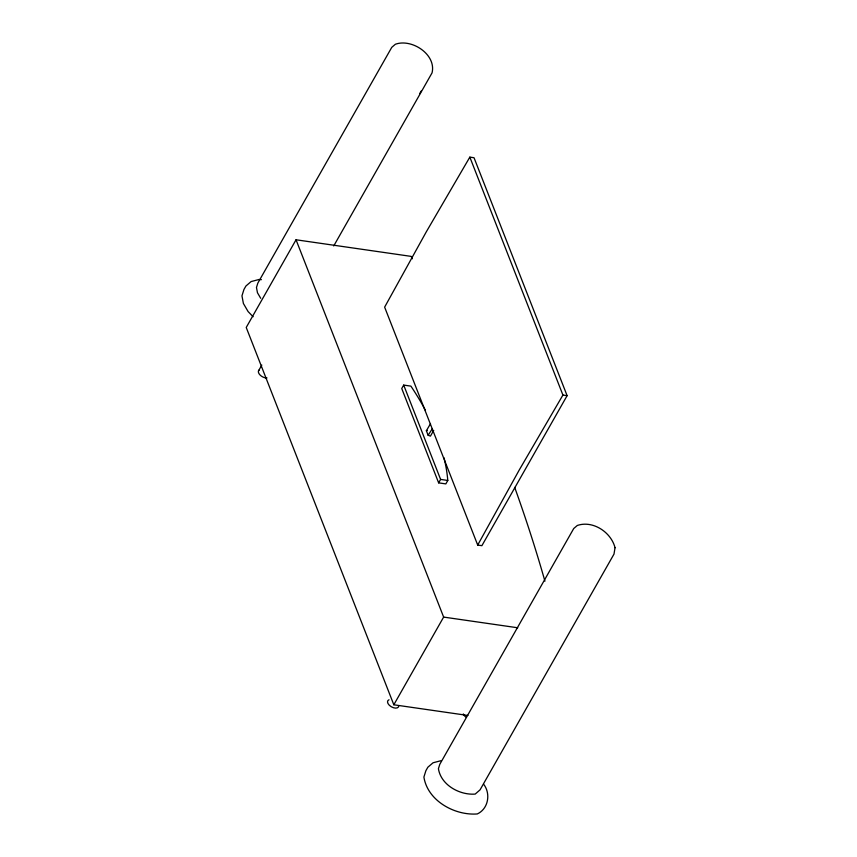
<?xml version="1.0" encoding="UTF-8"?>
<svg xmlns="http://www.w3.org/2000/svg" width="857" height="857" viewBox="0 0 857 857"><rect width="100%" height="100%" fill="white"/><g stroke="black" fill="none" stroke-linecap="round" stroke-linejoin="round"><path stroke-width="1.29" d="M477.703 545.063L519.288 469.915L562.92 395.056L469.84 157.131L474.028 157.731L567.109 395.666L481.891 545.673L477.703 545.063L384.632 307.138L426.218 231.979L469.84 157.131M412.399 258.76A2273.15 1280.979 29.6 0 0 411.135 256.382L296.04 239.778L246.227 327.47L393.824 704.775L467.901 715.466M258.503 370.877L261.803 365.071M419.619 93.777L421.194 90.992M333.727 245.948L432.046 72.877C436.588 54.58 411.778 38.233 395.356 44.264L391.778 47.328L257.839 283.11L256.468 287.491L257.464 292.74L260.71 298.311M425.447 410.321A292.366 164.758 29.6 0 0 410.899 386.132L403.701 385.093L401.74 388.532L438.645 482.866L445.833 483.894L447.793 480.456A292.366 164.758 29.6 0 0 444.022 457.82M433.706 430.375L430.45 436.117L428.136 435.26L426.368 430.728L430.503 423.701M428.136 435.26L432.41 428.586M438.645 482.866L440.605 479.417L403.701 385.093M393.824 704.775L443.637 617.083L296.04 239.778M426.368 430.728L427.343 430.439M440.937 760.705L433.064 762.773L427.868 767.208L425.886 770.7L423.904 777.063C427.579 800.792 454.681 815.693 477.306 813.946C488.436 808.783 490.965 793.603 483.605 784.166M261.417 279.65L258.985 279.511L251.112 281.567L245.927 286.013L243.934 289.505L241.963 295.858L243.399 303.485L248.102 311.573L253.104 316.726M562.92 395.056L567.109 395.666M440.605 479.417L447.793 480.456M443.637 617.083L517.724 627.774M514.693 487.397A2273.15 1280.979 29.6 0 1 544.934 581.175M266.998 377.958A6.181 3.482 29.6 0 1 260.164 375.109A6.181 3.482 29.6 0 1 259.018 370.128M398.794 705.665A6.181 3.482 29.6 0 1 391.178 706.693A6.181 3.482 29.6 0 1 389.024 699.762M466.037 717.159A6.181 3.482 29.6 0 1 463.283 713.935M615.037 547.709L613.998 554.083L480.049 789.865L475.185 794.085C459.609 795.285 440.948 785.023 438.42 768.686L439.791 764.315L573.729 528.523L577.307 525.47C592.98 520.124 611.105 532.24 615.037 547.709"/></g></svg>
